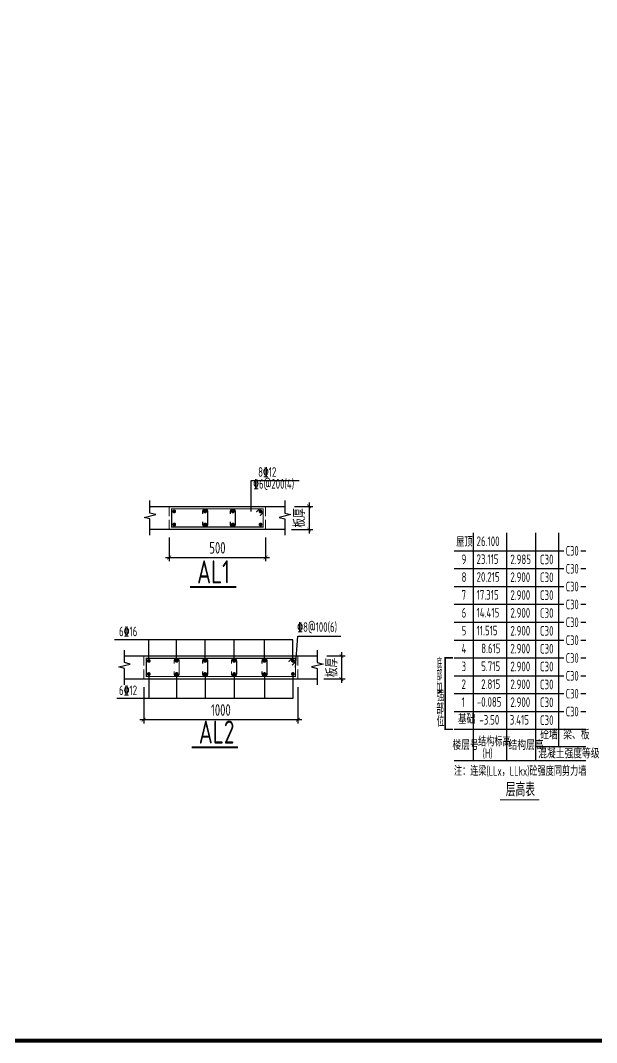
# Model space of a CAD drawing. Extents: x -1058961 to 23600, y -449123 to 2751847.
# Drawn here: x -291301 to -276360, y -356576 to -330044 of the extents above; entities that cross this region are included whole.
import ezdxf
from ezdxf.enums import TextEntityAlignment as Align

# ---------------------------------------------------------------- set-up
doc = ezdxf.new("R2010")
doc.units = 0
doc.header["$LTSCALE"] = 1000
doc.linetypes.add('DASH', pattern=[0.35, 0.25, -0.1])
doc.layers.get('0').update_dxf_attribs({"linetype": 'CONTINUOUS'})
doc.layers.get('DEFPOINTS').update_dxf_attribs({"linetype": 'CONTINUOUS'})
for name, color, linetype in [('-TK', 7, 'CONTINUOUS'), ('AXIS', 3, 'CONTINUOUS'), ('BEAM_DE', 7, 'CONTINUOUS'), ('NUM', 7, 'CONTINUOUS'), ('REIN', 6, 'CONTINUOUS'), ('S-0-TEXT', 7, 'CONTINUOUS'), ('S-B表格', 2, 'CONTINUOUS'), ('TEXT', 2, 'CONTINUOUS'), ('THIN', 7, 'CONTINUOUS'), ('大样详图_文字', 60, 'CONTINUOUS')]:
    doc.layers.add(name, color=color, linetype=linetype)
for name, color, linetype, lineweight in [('7549', 9, 'CONTINUOUS', 18), ('S-REIN', 12, 'CONTINUOUS', 50), ('S-Thin-D', 7, 'DASH', 18)]:
    doc.layers.add(name, color=color, linetype=linetype, lineweight=lineweight)
doc.styles.add('TSSD_DIMENSION', font='Tssdeng.shx', dxfattribs={"width": 0.7, "bigfont": 'tssdchn.shx'})
doc.styles.add('TSSD_Norm', font='Tssdeng.shx', dxfattribs={"bigfont": 'tssdchn.shx'})
doc.styles.add('TSSD_REIN', font='tssdeng.shx', dxfattribs={"width": 0.7, "height": 300, "bigfont": 'tssdchn.shx'})
doc.dimstyles.new('TSSD_25_100', dxfattribs={"dimtxt": 300, "dimasz": 100, "dimexe": 100, "dimexo": 250, "dimgap": 100, "dimtad": 1, "dimdec": 0, "dimlfac": 0.25, "dimzin": 0, "dimdsep": 46, "dimtxsty": 'TSSD_DIMENSION', "dimblk": 'ARCHTICK', "dimcen": 0, "dimdle": 100, "dimclrt": 7, "dimadec": 0, "dimazin": 0, "dimtfac": 1, "dimtdec": 0, "dimtix": 1, "dimtmove": 2, "dimatfit": 3, "dimldrblk": 'ARCHTICK', "dimfxl": 0, "dimtolj": 1, "dimtzin": 0, "dimarcsym": 0})

# ---------------------------------------------------------------- blocks, each defined once
blk = doc.blocks.new('A1')
at = {"const_width": 100}
blk.add_lwpolyline([(2500, 58400), (2500, 1000), (83100, 1000), (83100, 58400)], close=True, dxfattribs=at)
blk = doc.blocks.new('B20200424131938')
at = {"layer": '7549', "const_width": 40}
blk.add_lwpolyline([(417, 3688), (217, 3688), (217, 1834), (417, 1834)], dxfattribs=at)
at = {"layer": 'S-0-TEXT'}
blk.add_lwpolyline([(1641, 0, 27, 27, 0), (2658, 0, 0, 0, 0)], format="xyseb", dxfattribs=at)
at = {"layer": 'S-B表格'}
for p, q in [((952, 1021), (952, 6932)), ((1817, 1021), (1817, 6932)), ((2567, 1021), (2567, 6932)), ((3167, 1385), (3167, 6932)), ((452, 6469), (3167, 6469)), ((452, 6469), (3167, 6469)), ((3167, 6469), (3298, 6469)), ((3167, 6469), (3298, 6469)), ((3167, 6469), (3298, 6469)), ((3731, 6469), (3862, 6469)), ((3731, 6469), (3862, 6469)), ((3731, 6469), (3862, 6469)), ((452, 6005), (3167, 6005)), ((452, 6005), (3167, 6005)), ((3167, 6005), (3298, 6005)), ((3167, 6005), (3298, 6005)), ((3167, 6005), (3298, 6005)), ((3731, 6005), (3862, 6005)), ((3731, 6005), (3862, 6005)), ((3731, 6005), (3862, 6005)), ((452, 5542), (3167, 5542)), ((452, 5542), (3167, 5542)), ((3167, 5542), (3298, 5542)), ((3167, 5542), (3298, 5542)), ((3167, 5542), (3298, 5542)), ((3731, 5542), (3862, 5542)), ((3731, 5542), (3862, 5542)), ((3731, 5542), (3862, 5542)), ((452, 5078), (3167, 5078)), ((452, 5078), (3167, 5078)), ((3167, 5078), (3298, 5078)), ((3167, 5078), (3298, 5078)), ((3167, 5078), (3298, 5078)), ((3731, 5078), (3862, 5078)), ((3731, 5078), (3862, 5078)), ((3731, 5078), (3862, 5078)), ((452, 4615), (3167, 4615)), ((3167, 4615), (3298, 4615)), ((3731, 4615), (3862, 4615)), ((452, 4151), (3167, 4151)), ((3167, 4151), (3298, 4151)), ((3731, 4151), (3862, 4151)), ((452, 3688), (3167, 3688)), ((3167, 3688), (3298, 3688)), ((3731, 3688), (3862, 3688)), ((452, 3224), (3167, 3224)), ((3167, 3224), (3298, 3224)), ((3731, 3224), (3862, 3224)), ((452, 2761), (3167, 2761)), ((3167, 2761), (3298, 2761)), ((3731, 2761), (3862, 2761)), ((452, 2297), (3167, 2297)), ((3167, 2297), (3298, 2297)), ((3731, 2297), (3862, 2297)), ((452, 1834), (3167, 1834)), ((452, 1834), (3862, 1834)), ((452, 1834), (2854, 1834)), ((452, 1834), (2854, 1834)), ((2567, 1385), (3862, 1385)), ((452, 1021), (3862, 1021))]:
    blk.add_line(p, q, dxfattribs=at)
at = {"style": 'TSSD_REIN'}
for s, width, p, p2 in [('底', 0.535575, (-3, 3408), (134, 3408)), ('部', 0.530918, (-3, 3100), (134, 3100)), ('加', 0.526341, (-3, 2774), (134, 2774))]:
    blk.add_text(s, height=285, dxfattribs=dict(at, width=width)).set_placement(p, p2, align=Align.FIT)
for s, height, width, p in [('强', 285, 0.535575, (-3, 2477)), ('部', 285, 0.535575, (-13, 2146)), ('位', 285, 0.535575, (-3, 1820)), ('砼墙', 250, 0.7, (2681, 1495)), ('梁、板', 250, 0.7, (3279, 1495))]:
    blk.add_text(s, height=height, dxfattribs=dict(at, width=width)).set_placement(p, align=Align.BOTTOM_LEFT)
for s, width, p in [('结构标高', 0.65, (1070, 1392)), ('楼层号', 0.7, (405, 1299)), ('(H)', 0.65, (1188, 1086)), ('结构层高', 0.7, (1860, 1299)), ('混凝土强度等级', 0.7, (2629, 1080))]:
    blk.add_text(s, height=250, dxfattribs=dict(at, width=width)).set_placement(p)
at = {"layer": 'S-0-TEXT', "style": 'TSSD_REIN', "width": 0.7}
blk.add_text('层高表', height=360, dxfattribs=at).set_placement((1790, 90))
at = {"layer": 'S-B表格', "style": 'TSSD_REIN'}
for s, width, p in [('屋顶', 0.65, (503, 6575)), ('26.100', 0.7, (1031, 6590)), ('9', 0.7, (642, 6123)), ('23.115', 0.7, (1031, 6126)), ('2.985', 0.7, (1907, 6121)), ('C30', 0.7, (2675, 6118)), ('C30', 0.65, (3345, 6341)), ('C30', 0.65, (3345, 5877)), ('8', 0.7, (642, 5660)), ('20.215', 0.7, (1031, 5663)), ('2.900', 0.7, (1907, 5658)), ('C30', 0.7, (2675, 5654)), ('C30', 0.65, (3345, 5414)), ('7', 0.7, (642, 5196)), ('17.315', 0.7, (1031, 5199)), ('2.900', 0.7, (1907, 5194)), ('C30', 0.7, (2675, 5191)), ('C30', 0.65, (3345, 4950)), ('6', 0.7, (642, 4733)), ('14.415', 0.7, (1031, 4736)), ('2.900', 0.7, (1907, 4731)), ('C30', 0.7, (2675, 4727)), ('5', 0.7, (642, 4269)), ('11.515', 0.7, (1031, 4272)), ('2.900', 0.7, (1907, 4267)), ('C30', 0.7, (2675, 4264)), ('C30', 0.65, (3345, 4487)), ('C30', 0.65, (3345, 4023)), ('4', 0.7, (642, 3806)), ('8.615', 0.7, (1150, 3809)), ('2.900', 0.7, (1907, 3804)), ('C30', 0.7, (2675, 3800)), ('C30', 0.65, (3345, 3560)), ('3', 0.7, (642, 3342)), ('5.715', 0.7, (1150, 3345)), ('2.900', 0.7, (1907, 3340)), ('C30', 0.7, (2675, 3337)), ('C30', 0.65, (3345, 3096)), ('2', 0.7, (642, 2879)), ('2.815', 0.7, (1150, 2882)), ('2.900', 0.7, (1907, 2877)), ('C30', 0.7, (2675, 2873)), ('1', 0.7, (642, 2415)), ('-0.085', 0.7, (1038, 2418)), ('2.900', 0.7, (1907, 2413)), ('C30', 0.7, (2675, 2410)), ('C30', 0.65, (3345, 2633)), ('C30', 0.65, (3345, 2169)), ('基础', 0.7, (545, 1974)), ('-3.50', 0.7, (1103, 1955)), ('3.415', 0.7, (1891, 1955)), ('C30', 0.7, (2675, 1946))]:
    blk.add_text(s, height=250, dxfattribs=dict(at, width=width)).set_placement(p)
at = {"layer": 'TEXT', "style": 'TSSD_REIN', "width": 0.65}
blk.add_text('注：连梁(LLx，LLkx)砼强度同剪力墙', height=250, dxfattribs=at).set_placement((443, 627))
blk = doc.blocks.new('_ArchTick')
at = {"color": 0, "linetype": 'ByBlock', "const_width": 0.15}
blk.add_lwpolyline([(-0.5, -0.5), (0.5, 0.5)], dxfattribs=at)
blk = doc.blocks.new('*D2859')
at = {"layer": 'AXIS', "color": 0, "lineweight": -2}
for p, q in [((-284192, -342659), (-283716, -342659)), ((-283816, -342559), (-283816, -343359)), ((-284274, -343259), (-283716, -343259))]:
    blk.add_line(p, q, dxfattribs=at)
at = {"layer": 'DEFPOINTS', "color": 0}
for p in [(-284442, -342659), (-284524, -343259), (-283816, -343259)]:
    blk.add_point(p, dxfattribs=at)
at = {"layer": 'AXIS', "color": 0, "lineweight": -2, "xscale": 100, "yscale": 100, "zscale": 100}
for p, rotation in [((-283816, -342659), 90), ((-283816, -343259), 270)]:
    blk.add_blockref('_ArchTick', p, dxfattribs=dict(at, rotation=rotation))
at = {"layer": 'AXIS', "color": 7, "insert": (-284066, -342959), "char_height": 300, "attachment_point": 5, "rotation": 90, "style": 'TSSD_DIMENSION'}
blk.add_mtext('\\A1;板厚', dxfattribs=at)
blk = doc.blocks.new('*D2860')
at = {"layer": 'AXIS', "color": 0, "lineweight": -2}
for p, q in [((-287442, -343469), (-287442, -344084)), ((-284942, -343469), (-284942, -344084)), ((-287542, -343984), (-284842, -343984))]:
    blk.add_line(p, q, dxfattribs=at)
at = {"layer": 'DEFPOINTS', "color": 0}
for p in [(-287442, -343219), (-284942, -343219), (-284942, -343984)]:
    blk.add_point(p, dxfattribs=at)
at = {"layer": 'AXIS', "color": 0, "lineweight": -2, "xscale": 100, "yscale": 100, "zscale": 100, "rotation": 180}
blk.add_blockref('_ArchTick', (-287442, -343984), dxfattribs=at)
at = {"layer": 'AXIS', "color": 0, "lineweight": -2, "xscale": 100, "yscale": 100, "zscale": 100}
blk.add_blockref('_ArchTick', (-284942, -343984), dxfattribs=at)
at = {"layer": 'AXIS', "color": 7, "insert": (-286192, -343734), "char_height": 300, "attachment_point": 5, "style": 'TSSD_DIMENSION'}
blk.add_mtext('\\A1;500', dxfattribs=at)
blk = doc.blocks.new('*D2861')
at = {"layer": 'AXIS', "color": 0, "lineweight": -2}
for p, q in [((-282977, -346439), (-282977, -347239)), ((-283353, -346539), (-282877, -346539)), ((-283434, -347139), (-282877, -347139))]:
    blk.add_line(p, q, dxfattribs=at)
at = {"layer": 'DEFPOINTS', "color": 0}
for p in [(-283603, -346539), (-283684, -347139), (-282977, -347139)]:
    blk.add_point(p, dxfattribs=at)
at = {"layer": 'AXIS', "color": 0, "lineweight": -2, "xscale": 100, "yscale": 100, "zscale": 100}
for p, rotation in [((-282977, -346539), 90), ((-282977, -347139), 270)]:
    blk.add_blockref('_ArchTick', p, dxfattribs=dict(at, rotation=rotation))
at = {"layer": 'AXIS', "color": 7, "insert": (-283227, -346839), "char_height": 300, "attachment_point": 5, "rotation": 90, "style": 'TSSD_DIMENSION'}
blk.add_mtext('\\A1;板厚', dxfattribs=at)
blk = doc.blocks.new('*D2862')
at = {"layer": 'AXIS', "color": 0, "lineweight": -2}
for p, q in [((-288103, -347350), (-288103, -348294)), ((-284103, -347350), (-284103, -348294)), ((-288203, -348194), (-284003, -348194))]:
    blk.add_line(p, q, dxfattribs=at)
at = {"layer": 'DEFPOINTS', "color": 0}
for p in [(-288103, -347100), (-284103, -347100), (-284103, -348194)]:
    blk.add_point(p, dxfattribs=at)
at = {"layer": 'AXIS', "color": 0, "lineweight": -2, "xscale": 100, "yscale": 100, "zscale": 100, "rotation": 180}
blk.add_blockref('_ArchTick', (-288103, -348194), dxfattribs=at)
at = {"layer": 'AXIS', "color": 0, "lineweight": -2, "xscale": 100, "yscale": 100, "zscale": 100}
blk.add_blockref('_ArchTick', (-284103, -348194), dxfattribs=at)
at = {"layer": 'AXIS', "color": 7, "insert": (-286103, -347944), "char_height": 300, "attachment_point": 5, "style": 'TSSD_DIMENSION'}
blk.add_mtext('\\A1;1000', dxfattribs=at)

msp = doc.modelspace()

# ---------------------------------------------------------------- linework, layer by layer
at = {"layer": 'BEAM_DE'}
for p, q in [((-287942.4, -342658.64), (-284442.4, -342658.64)), ((-287442.4, -343258.64), (-287942.4, -343258.64)), ((-284942.4, -343258.64), (-287442.4, -343258.64)), ((-284442.4, -343258.64), (-284942.4, -343258.64)), ((-288602.9, -346539.38), (-283602.9, -346539.38)), ((-288102.9, -347139.38), (-288602.9, -347139.38)), ((-284102.9, -347139.38), (-288102.9, -347139.38)), ((-283602.9, -347139.38), (-284102.9, -347139.38))]:
    msp.add_line(p, q, dxfattribs=at)
at = {"layer": 'REIN', "const_width": 30}
for points in [[(-286574.4, -343058.64), (-286574.4, -343128.64, 1), (-286444.4, -343128.64), (-286444.4, -342788.64, 1), (-286574.4, -342788.64), (-286574.4, -342858.64)], [(-285857.4, -343058.64), (-285857.4, -343128.64, 1), (-285727.4, -343128.64), (-285727.4, -342788.64, 1), (-285857.4, -342788.64), (-285857.4, -342858.64)], [(-287314.9, -346939.38), (-287314.9, -347009.38, 1), (-287184.9, -347009.38), (-287184.9, -346669.38, 1), (-287314.9, -346669.38), (-287314.9, -346739.38)], [(-286574.4, -346939.38), (-286574.4, -347009.38, 1), (-286444.4, -347009.38), (-286444.4, -346669.38, 1), (-286574.4, -346669.38), (-286574.4, -346739.38)], [(-285824.9, -346939.38), (-285824.9, -347009.38, 1), (-285694.9, -347009.38), (-285694.9, -346669.38, 1), (-285824.9, -346669.38), (-285824.9, -346739.38)], [(-285034.73, -346939.38), (-285034.73, -347009.38, 1), (-284904.73, -347009.38), (-284904.73, -346669.38, 1), (-285034.73, -346669.38), (-285034.73, -346739.38)]]:
    msp.add_lwpolyline(points, format="xyb", dxfattribs=at)
at = {"layer": 'S-B表格', "color": 6, "linetype": 'ByBlock', "ltscale": 0.5, "const_width": 30}
msp.add_lwpolyline([(-280050.29, -344273.3), (-277203.91, -344273.3)], dxfattribs=at)
at = {"layer": 'S-REIN', "const_width": 30}
for points in [[(-285007.4, -342723.64), (-285007.4, -343193.64), (-287377.4, -343193.64), (-287377.4, -342723.64), (-285007.4, -342723.64)], [(-285184.18, -342808.49), (-285099.33, -342723.64)], [(-285007.4, -342815.56), (-285092.25, -342900.41)], [(-284167.9, -346604.38), (-284167.9, -347074.38), (-288037.9, -347074.38), (-288037.9, -346604.38), (-284167.9, -346604.38)], [(-284344.67, -346689.24), (-284259.82, -346604.38)], [(-284167.9, -346696.31), (-284252.75, -346781.16)]]:
    msp.add_lwpolyline(points, dxfattribs=at)
at = {"layer": 'S-REIN', "const_width": 50}
for points in [[(-287337.4, -342788.64, 1), (-287287.4, -342788.64, 1)], [(-286534.4, -342788.64, 1), (-286484.4, -342788.64, 1)], [(-285817.4, -342788.64, 1), (-285767.4, -342788.64, 1)], [(-285097.4, -342788.64, 1), (-285047.4, -342788.64, 1)], [(-287337.4, -343128.64, 1), (-287287.4, -343128.64, 1)], [(-286534.4, -343128.64, 1), (-286484.4, -343128.64, 1)], [(-285817.4, -343128.64, 1), (-285767.4, -343128.64, 1)], [(-285097.4, -343128.64, 1), (-285047.4, -343128.64, 1)], [(-287997.9, -346669.38, 1), (-287947.9, -346669.38, 1)], [(-287274.9, -346669.38, 1), (-287224.9, -346669.38, 1)], [(-286534.4, -346669.38, 1), (-286484.4, -346669.38, 1)], [(-285784.9, -346669.38, 1), (-285734.9, -346669.38, 1)], [(-284994.73, -346669.38, 1), (-284944.73, -346669.38, 1)], [(-284257.9, -346669.38, 1), (-284207.9, -346669.38, 1)], [(-287997.9, -347009.38, 1), (-287947.9, -347009.38, 1)], [(-287274.9, -347009.38, 1), (-287224.9, -347009.38, 1)], [(-286534.4, -347009.38, 1), (-286484.4, -347009.38, 1)], [(-285784.9, -347009.38, 1), (-285734.9, -347009.38, 1)], [(-284994.73, -347009.38, 1), (-284944.73, -347009.38, 1)], [(-284257.9, -347009.38, 1), (-284207.9, -347009.38, 1)]]:
    msp.add_lwpolyline(points, format="xyb", close=True, dxfattribs=at)
at = {"layer": 'S-Thin-D'}
for p, q in [((-287442.4, -343258.64), (-287442.4, -342658.64)), ((-284942.4, -343258.64), (-284942.4, -342658.64)), ((-288102.9, -347139.38), (-288102.9, -346539.38)), ((-284102.9, -347139.38), (-284102.9, -346539.38))]:
    msp.add_line(p, q, dxfattribs=at)
at = {"layer": 'TEXT', "const_width": 50}
for points in [[(-286906.24, -344753.14), (-285700.84, -344753.14)], [(-286862.16, -348912.1), (-285656.76, -348912.1)]]:
    msp.add_lwpolyline(points, dxfattribs=at)
at = {"layer": 'THIN'}
for points in [[(-287942.4, -343408.64), (-287942.4, -342983.64), (-288092.4, -342946.14), (-287792.4, -342871.14), (-287942.4, -342833.64), (-287942.4, -342508.64)], [(-284442.4, -342508.64), (-284442.4, -342833.64), (-284292.4, -342871.14), (-284592.4, -342946.14), (-284442.4, -342983.64), (-284442.4, -343408.64)], [(-288602.9, -347289.38), (-288602.9, -346864.38), (-288752.9, -346826.88), (-288452.9, -346751.88), (-288602.9, -346714.38), (-288602.9, -346389.38)], [(-283602.9, -346389.38), (-283602.9, -346714.38), (-283452.9, -346751.88), (-283752.9, -346826.88), (-283602.9, -346864.38), (-283602.9, -347289.38)]]:
    msp.add_lwpolyline(points, dxfattribs=at)
at = {"layer": '大样详图_文字'}
for p, q in [((-285315.2, -341988.64), (-284069.19, -341988.64)), ((-285315.2, -342788.64), (-285315.2, -341988.64)), ((-284232.9, -346124.16), (-288863.79, -346124.16)), ((-287972.9, -346669.38), (-287972.9, -346124.16)), ((-287249.9, -346669.38), (-287249.9, -346124.16)), ((-286509.4, -346669.38), (-286509.4, -346124.16)), ((-285759.9, -346669.38), (-285759.9, -346124.16)), ((-284969.73, -346669.38), (-284969.73, -346124.16)), ((-284232.9, -346669.38), (-284232.9, -346124.16)), ((-284167.9, -346839.38), (-284109.79, -346026.16)), ((-284109.79, -346026.16), (-282994.29, -346026.16)), ((-287972.9, -347009.38), (-287972.9, -347645.16)), ((-287249.9, -347009.38), (-287249.9, -347645.16)), ((-286509.4, -347009.38), (-286509.4, -347645.16)), ((-285759.9, -347009.38), (-285759.9, -347645.16)), ((-284969.73, -347009.38), (-284969.73, -347645.16)), ((-284232.9, -347009.38), (-284232.9, -347645.16)), ((-284232.9, -347645.16), (-288796.79, -347645.16))]:
    msp.add_line(p, q, dxfattribs=at)

# ---------------------------------------------------------------- block references
at = {"layer": '-TK'}
msp.add_blockref('A1', (-347348.52, -357526.42), dxfattribs=at)
at = {"layer": 'S-B表格'}
msp.add_blockref('B20200424131938', (-280501.93, -350278.4), dxfattribs=at)

# ---------------------------------------------------------------- texts
at = {"layer": 'NUM', "style": 'TSSD_Norm', "width": 0.7}
for s, p in [('AL1', (-286718.21, -344657.3)), ('AL2', (-286674.13, -348816.26))]:
    msp.add_text(s, height=600, dxfattribs=at).set_placement(p)
at = {"layer": '大样详图_文字', "style": 'TSSD_REIN', "width": 0.7}
for s, p in [('8\x8412', (-285136.81, -341965.38)), ('%%1326@200(4)', (-285264.06, -342274.16)), ('%%1328@100(6)', (-284120.56, -345990.67)), ('6%%13216', (-288744.84, -346104.29))]:
    msp.add_text(s, height=250, dxfattribs=at).set_placement(p, align=Align.BOTTOM_LEFT)
at = {"layer": '大样详图_文字', "color": 1, "style": 'TSSD_REIN', "width": 0.7}
msp.add_text('6%%13212', height=250, dxfattribs=at).set_placement((-288744.84, -347631.79), align=Align.BOTTOM_LEFT)

# ---------------------------------------------------------------- dimensions: what is measured, and where the dimension line sits
at = {"layer": 'AXIS'}
for base, p1, p2, picture, middle in [((-283816.36, -343258.64), (-284442.4, -342658.64), (-284523.58, -343258.64), '*D2859', (-284066.36, -342958.64)), ((-282976.85, -347139.38), (-283602.9, -346539.38), (-283684.08, -347139.38), '*D2861', (-283226.85, -346839.38))]:
    dim = msp.add_linear_dim(base=base, p1=p1, p2=p2, angle=90, text='板厚', dimstyle='TSSD_25_100', dxfattribs=at)
    dim.commit()
    dim.dimension.update_dxf_attribs({"geometry": picture, "text_midpoint": middle})
dim = msp.add_linear_dim(base=(-284942.4, -343984.4), p1=(-287442.4, -343218.89), p2=(-284942.4, -343218.89), text='500', dimstyle='TSSD_25_100', dxfattribs=at)
dim.commit()
dim.dimension.update_dxf_attribs({"geometry": '*D2860', "text_midpoint": (-286192.4, -343734.4)})
dim = msp.add_linear_dim(base=(-284102.9, -348193.64), p1=(-288102.9, -347099.64), p2=(-284102.9, -347099.64), dimstyle='TSSD_25_100', dxfattribs=at)
dim.commit()
dim.dimension.update_dxf_attribs({"geometry": '*D2862', "text_midpoint": (-286102.9, -347943.64)})

doc.saveas('drawing.dxf')
